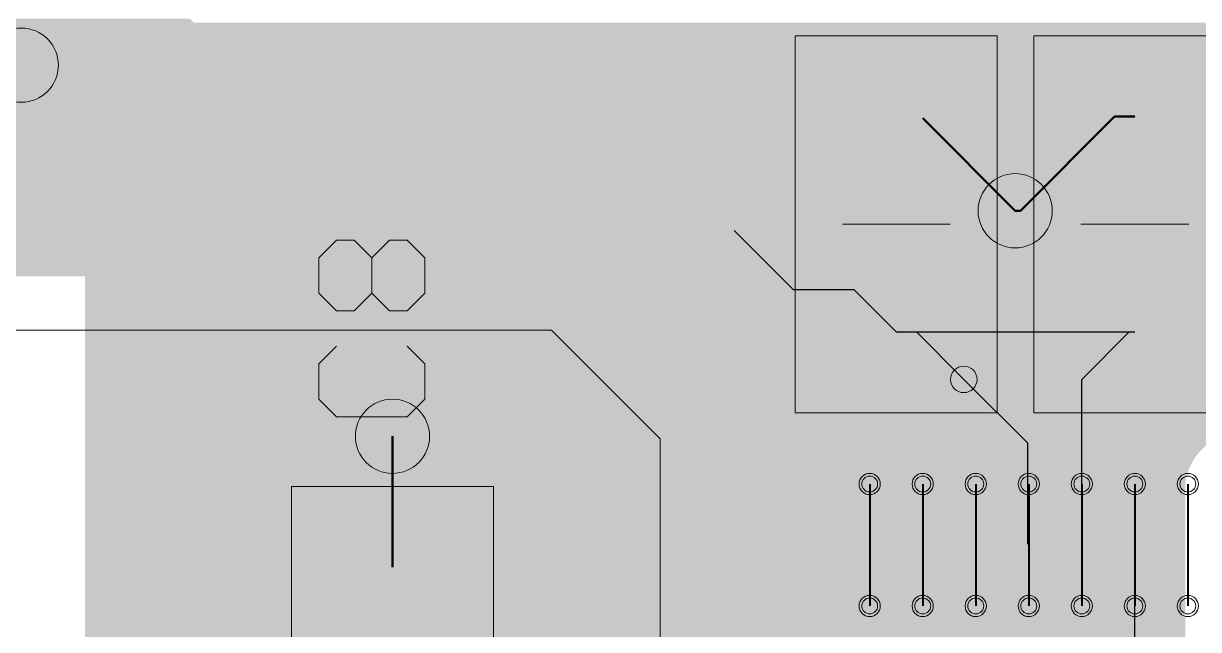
# Model space of a CAD drawing. Header units: millimetres. Extents: x 0 to 594, y 0 to 420.
# Drawn here: x 121.88 to 132.96, y 265.19 to 270.91 of the extents above; entities that cross this region are included whole.
import ezdxf

# ---------------------------------------------------------------- set-up
doc = ezdxf.new("R2010")
doc.units = ezdxf.units.MM
for name, pattern in [('K5LT32768', [0]), ('K5LT32773', [0]), ('K5LT32774', [0]), ('K5LT32775', [0]), ('K5LT32783', [0]), ('K5LT32784', [0]), ('K5LT32785', [0]), ('K5LT32792', [0]), ('K5LT32799', [0]), ('K5LT32800', [0])]:
    doc.linetypes.add(name, pattern=pattern)

# ---------------------------------------------------------------- blocks, each defined once
blk = doc.blocks.new('U175')
at = {"color": 7, "linetype": 'K5LT32768', "lineweight": 18}
blk.add_circle((121.862, 270.515), 0.35, dxfattribs=at)
blk = doc.blocks.new('U176')
at = {"color": 7, "linetype": 'K5LT32768', "lineweight": 18}
blk.add_circle((131.234, 269.142), 0.35, dxfattribs=at)
blk = doc.blocks.new('U178')
at = {"color": 7, "linetype": 'K5LT32768', "lineweight": 18}
blk.add_circle((125.362, 267.015), 0.35, dxfattribs=at)
blk = doc.blocks.new('U440')
at = {"color": 3, "linetype": 'K5LT32773', "lineweight": 18, "true_color": 0x00ff00}
blk.add_circle((130.749, 267.552), 0.125, dxfattribs=at)
blk = doc.blocks.new('U596')
at = {"true_color": 0x00ff00}
blk.add_hatch(color=3, dxfattribs=at).paths.add_polyline_path([(126.124, 266.352), (126.124, 265.209), (124.6, 265.209), (124.6, 266.352)])
blk = doc.blocks.new('U603')
at = {"true_color": 0x00ff00}
blk.add_hatch(color=3, dxfattribs=at).paths.add_polyline_path([(130.874, 270.602), (130.874, 269.459), (129.35, 269.459), (129.35, 270.602)])
blk = doc.blocks.new('U604')
at = {"true_color": 0x00ff00}
blk.add_hatch(color=3, dxfattribs=at).paths.add_polyline_path([(130.874, 268.57), (130.874, 267.427), (129.35, 267.427), (129.35, 268.57)])
blk = doc.blocks.new('U605')
at = {"true_color": 0x00ff00}
blk.add_hatch(color=3, dxfattribs=at).paths.add_polyline_path([(133.124, 270.602), (133.124, 269.459), (131.6, 269.459), (131.6, 270.602)])
blk = doc.blocks.new('U606')
at = {"true_color": 0x00ff00}
blk.add_hatch(color=3, dxfattribs=at).paths.add_polyline_path([(133.124, 268.57), (133.124, 267.427), (131.6, 267.427), (131.6, 268.57)])
blk = doc.blocks.new('U633')
at = {"color": 3, "linetype": 'K5LT32774', "lineweight": 18, "true_color": 0x00ff00}
for points in [[(132.787, 266.565, 1), (132.937, 266.565, 1)], [(132.787, 265.415, 1), (132.937, 265.415, 1)]]:
    blk.add_lwpolyline(points, format="xyb", close=True, dxfattribs=at)
at = {"color": 3, "linetype": 'K5LT32783', "lineweight": 30, "true_color": 0x00ff00}
blk.add_lwpolyline([(132.862, 266.565), (132.862, 265.415)], dxfattribs=at)
blk = doc.blocks.new('U634')
at = {"color": 3, "linetype": 'K5LT32774', "lineweight": 18, "true_color": 0x00ff00}
for points in [[(132.287, 266.565, 1), (132.437, 266.565, 1)], [(132.287, 265.415, 1), (132.437, 265.415, 1)]]:
    blk.add_lwpolyline(points, format="xyb", close=True, dxfattribs=at)
at = {"color": 3, "linetype": 'K5LT32783', "lineweight": 30, "true_color": 0x00ff00}
blk.add_lwpolyline([(132.362, 266.565), (132.362, 265.415)], dxfattribs=at)
blk = doc.blocks.new('U635')
at = {"color": 3, "linetype": 'K5LT32774', "lineweight": 18, "true_color": 0x00ff00}
for points in [[(131.787, 266.565, 1), (131.937, 266.565, 1)], [(131.787, 265.415, 1), (131.937, 265.415, 1)]]:
    blk.add_lwpolyline(points, format="xyb", close=True, dxfattribs=at)
at = {"color": 3, "linetype": 'K5LT32783', "lineweight": 30, "true_color": 0x00ff00}
blk.add_lwpolyline([(131.862, 266.565), (131.862, 265.415)], dxfattribs=at)
blk = doc.blocks.new('U636')
at = {"color": 3, "linetype": 'K5LT32774', "lineweight": 18, "true_color": 0x00ff00}
for points in [[(131.287, 266.565, 1), (131.437, 266.565, 1)], [(131.287, 265.415, 1), (131.437, 265.415, 1)]]:
    blk.add_lwpolyline(points, format="xyb", close=True, dxfattribs=at)
at = {"color": 3, "linetype": 'K5LT32783', "lineweight": 30, "true_color": 0x00ff00}
blk.add_lwpolyline([(131.362, 266.565), (131.362, 265.415)], dxfattribs=at)
blk = doc.blocks.new('U637')
at = {"color": 3, "linetype": 'K5LT32774', "lineweight": 18, "true_color": 0x00ff00}
for points in [[(130.787, 266.565, 1), (130.937, 266.565, 1)], [(130.787, 265.415, 1), (130.937, 265.415, 1)]]:
    blk.add_lwpolyline(points, format="xyb", close=True, dxfattribs=at)
at = {"color": 3, "linetype": 'K5LT32783', "lineweight": 30, "true_color": 0x00ff00}
blk.add_lwpolyline([(130.862, 266.565), (130.862, 265.415)], dxfattribs=at)
blk = doc.blocks.new('U638')
at = {"color": 3, "linetype": 'K5LT32774', "lineweight": 18, "true_color": 0x00ff00}
for points in [[(130.287, 266.565, 1), (130.437, 266.565, 1)], [(130.287, 265.415, 1), (130.437, 265.415, 1)]]:
    blk.add_lwpolyline(points, format="xyb", close=True, dxfattribs=at)
at = {"color": 3, "linetype": 'K5LT32783', "lineweight": 30, "true_color": 0x00ff00}
blk.add_lwpolyline([(130.362, 266.565), (130.362, 265.415)], dxfattribs=at)
blk = doc.blocks.new('U639')
at = {"color": 3, "linetype": 'K5LT32774', "lineweight": 18, "true_color": 0x00ff00}
for points in [[(129.787, 266.565, 1), (129.937, 266.565, 1)], [(129.787, 265.415, 1), (129.937, 265.415, 1)]]:
    blk.add_lwpolyline(points, format="xyb", close=True, dxfattribs=at)
at = {"color": 3, "linetype": 'K5LT32783', "lineweight": 30, "true_color": 0x00ff00}
blk.add_lwpolyline([(129.862, 266.565), (129.862, 265.415)], dxfattribs=at)
blk = doc.blocks.new('U814')
at = {"color": 3, "linetype": 'K5LT32773', "lineweight": 18, "true_color": 0x00ff00}
blk.add_circle((121.862, 270.515), 0.35, dxfattribs=at)
blk = doc.blocks.new('U815')
at = {"color": 3, "linetype": 'K5LT32773', "lineweight": 18, "true_color": 0x00ff00}
blk.add_circle((131.234, 269.142), 0.35, dxfattribs=at)
blk = doc.blocks.new('U817')
at = {"color": 3, "linetype": 'K5LT32773', "lineweight": 18, "true_color": 0x00ff00}
blk.add_circle((125.362, 267.015), 0.35, dxfattribs=at)
blk = doc.blocks.new('U1120')
at = {"true_color": 0xff0000}
blk.add_hatch(color=1, dxfattribs=at).paths.add_polyline_path([(126.159, 266.387), (126.159, 265.174), (124.565, 265.174), (124.565, 266.387)])
blk = doc.blocks.new('U1127')
at = {"true_color": 0xff0000}
blk.add_hatch(color=1, dxfattribs=at).paths.add_polyline_path([(130.909, 270.637), (130.909, 269.424), (129.315, 269.424), (129.315, 270.637)])
blk = doc.blocks.new('U1128')
at = {"true_color": 0xff0000}
blk.add_hatch(color=1, dxfattribs=at).paths.add_polyline_path([(130.909, 268.605), (130.909, 267.392), (129.315, 267.392), (129.315, 268.605)])
blk = doc.blocks.new('U1129')
at = {"true_color": 0xff0000}
blk.add_hatch(color=1, dxfattribs=at).paths.add_polyline_path([(133.159, 270.637), (133.159, 269.424), (131.565, 269.424), (131.565, 270.637)])
blk = doc.blocks.new('U1130')
at = {"true_color": 0xff0000}
blk.add_hatch(color=1, dxfattribs=at).paths.add_polyline_path([(133.159, 268.605), (133.159, 267.392), (131.565, 267.392), (131.565, 268.605)])
blk = doc.blocks.new('U1157')
at = {"color": 1, "linetype": 'K5LT32800', "lineweight": 20, "true_color": 0xff0000}
for points in [[(132.762, 266.565, 1), (132.962, 266.565, 1)], [(132.762, 265.415, 1), (132.962, 265.415, 1)]]:
    blk.add_lwpolyline(points, format="xyb", close=True, dxfattribs=at)
at = {"color": 1, "linetype": 'K5LT32799', "lineweight": 40, "true_color": 0xff0000}
blk.add_lwpolyline([(132.862, 266.565), (132.862, 265.415)], dxfattribs=at)
blk = doc.blocks.new('U1158')
at = {"color": 1, "linetype": 'K5LT32800', "lineweight": 20, "true_color": 0xff0000}
for points in [[(132.262, 266.565, 1), (132.462, 266.565, 1)], [(132.262, 265.415, 1), (132.462, 265.415, 1)]]:
    blk.add_lwpolyline(points, format="xyb", close=True, dxfattribs=at)
at = {"color": 1, "linetype": 'K5LT32799', "lineweight": 40, "true_color": 0xff0000}
blk.add_lwpolyline([(132.362, 266.565), (132.362, 265.415)], dxfattribs=at)
blk = doc.blocks.new('U1159')
at = {"color": 1, "linetype": 'K5LT32800', "lineweight": 20, "true_color": 0xff0000}
for points in [[(131.762, 266.565, 1), (131.962, 266.565, 1)], [(131.762, 265.415, 1), (131.962, 265.415, 1)]]:
    blk.add_lwpolyline(points, format="xyb", close=True, dxfattribs=at)
at = {"color": 1, "linetype": 'K5LT32799', "lineweight": 40, "true_color": 0xff0000}
blk.add_lwpolyline([(131.862, 266.565), (131.862, 265.415)], dxfattribs=at)
blk = doc.blocks.new('U1160')
at = {"color": 1, "linetype": 'K5LT32800', "lineweight": 20, "true_color": 0xff0000}
for points in [[(131.262, 266.565, 1), (131.462, 266.565, 1)], [(131.262, 265.415, 1), (131.462, 265.415, 1)]]:
    blk.add_lwpolyline(points, format="xyb", close=True, dxfattribs=at)
at = {"color": 1, "linetype": 'K5LT32799', "lineweight": 40, "true_color": 0xff0000}
blk.add_lwpolyline([(131.362, 266.565), (131.362, 265.415)], dxfattribs=at)
blk = doc.blocks.new('U1161')
at = {"color": 1, "linetype": 'K5LT32800', "lineweight": 20, "true_color": 0xff0000}
for points in [[(130.762, 266.565, 1), (130.962, 266.565, 1)], [(130.762, 265.415, 1), (130.962, 265.415, 1)]]:
    blk.add_lwpolyline(points, format="xyb", close=True, dxfattribs=at)
at = {"color": 1, "linetype": 'K5LT32799', "lineweight": 40, "true_color": 0xff0000}
blk.add_lwpolyline([(130.862, 266.565), (130.862, 265.415)], dxfattribs=at)
blk = doc.blocks.new('U1162')
at = {"color": 1, "linetype": 'K5LT32800', "lineweight": 20, "true_color": 0xff0000}
for points in [[(130.262, 266.565, 1), (130.462, 266.565, 1)], [(130.262, 265.415, 1), (130.462, 265.415, 1)]]:
    blk.add_lwpolyline(points, format="xyb", close=True, dxfattribs=at)
at = {"color": 1, "linetype": 'K5LT32799', "lineweight": 40, "true_color": 0xff0000}
blk.add_lwpolyline([(130.362, 266.565), (130.362, 265.415)], dxfattribs=at)
blk = doc.blocks.new('U1163')
at = {"color": 1, "linetype": 'K5LT32800', "lineweight": 20, "true_color": 0xff0000}
for points in [[(129.762, 266.565, 1), (129.962, 266.565, 1)], [(129.762, 265.415, 1), (129.962, 265.415, 1)]]:
    blk.add_lwpolyline(points, format="xyb", close=True, dxfattribs=at)
at = {"color": 1, "linetype": 'K5LT32799', "lineweight": 40, "true_color": 0xff0000}
blk.add_lwpolyline([(129.862, 266.565), (129.862, 265.415)], dxfattribs=at)

msp = doc.modelspace()

# ---------------------------------------------------------------- hatches: boundary and pattern name
at = {"true_color": 0x00ff00}
for points in [[(114.795, 270.794), (114.939, 270.904), (123.501, 270.904), (123.667, 270.794)], [(114.939, 270.904), (115.003, 270.953), (123.452, 270.953), (123.501, 270.904)], [(114.745, 270.755), (114.795, 270.794), (123.667, 270.794), (123.862, 270.755)], [(114.438, 270.627), (114.742, 270.753), (128.949, 270.753), (128.942, 270.627)], [(114.742, 270.753), (114.745, 270.755), (128.949, 270.755), (128.949, 270.753)], [(114.745, 270.755), (114.745, 270.755), (123.862, 270.755), (128.949, 270.755)], [(113.589, 270.566), (113.608, 270.584), (128.939, 270.584), (128.938, 270.566)], [(114.112, 270.584), (114.438, 270.627), (128.942, 270.627), (128.939, 270.584)], [(114.438, 270.523), (114.112, 270.566), (128.938, 270.566), (128.936, 270.523)], [(114.625, 270.445), (114.438, 270.523), (128.936, 270.523), (128.931, 270.445)], [(114.742, 270.397), (114.625, 270.445), (128.931, 270.445), (128.931, 270.397)], [(115.003, 270.196), (114.742, 270.397), (128.931, 270.397), (128.931, 270.196)], [(115.204, 269.935), (115.003, 270.196), (128.931, 270.196), (128.931, 269.935)], [(115.329, 269.631), (115.204, 269.935), (128.931, 269.935), (128.931, 269.631)], [(115.372, 269.305), (115.329, 269.631), (128.931, 269.631), (128.931, 269.305)], [(115.329, 268.979), (115.372, 269.305), (128.931, 269.305), (128.931, 268.979)], [(115.28, 268.858), (115.329, 268.979), (128.931, 268.979), (128.931, 268.858)], [(115.613, 268.525), (115.28, 268.858), (128.931, 268.858), (128.931, 268.525)], [(126.911, 268.515), (126.862, 268.525), (128.931, 268.525), (128.931, 268.515)], [(126.928, 268.512), (126.911, 268.515), (129.05, 268.515), (129.05, 268.512)], [(126.911, 268.515), (126.911, 268.515), (128.931, 268.515), (129.05, 268.515)], [(126.928, 268.512), (126.928, 268.512), (129.05, 268.512)]]:
    msp.add_hatch(color=3, dxfattribs=at).paths.add_polyline_path(points)
for points in [[(122.507, 270.897), (122.495, 270.917), (137.021, 270.917), (137.001, 270.897)], [(122.519, 270.876), (122.507, 270.897), (137.001, 270.897), (136.98, 270.876)], [(122.53, 270.855), (122.519, 270.876), (136.98, 270.876), (136.96, 270.855)], [(122.54, 270.834), (122.53, 270.855), (136.96, 270.855), (136.938, 270.834)], [(122.55, 270.813), (122.54, 270.834), (136.938, 270.834), (136.917, 270.813)], [(122.559, 270.791), (122.55, 270.813), (136.917, 270.813), (136.895, 270.791)], [(122.567, 270.769), (122.559, 270.791), (136.895, 270.791), (136.873, 270.769)], [(122.575, 270.747), (122.567, 270.769), (136.873, 270.769), (136.851, 270.747)], [(122.582, 270.724), (122.575, 270.747), (136.851, 270.747), (136.828, 270.724)], [(122.588, 270.701), (122.582, 270.724), (136.828, 270.724), (136.806, 270.701)], [(122.594, 270.679), (122.588, 270.701), (136.806, 270.701), (136.783, 270.679)], [(122.598, 270.656), (122.594, 270.679), (136.783, 270.679), (136.76, 270.656)], [(122.603, 270.632), (122.598, 270.656), (136.76, 270.656), (136.736, 270.632)], [(122.606, 270.609), (122.603, 270.632), (136.736, 270.632), (136.713, 270.609)], [(122.608, 270.586), (122.606, 270.609), (136.713, 270.609), (136.69, 270.586)], [(122.61, 270.562), (122.608, 270.586), (136.69, 270.586), (136.666, 270.562)], [(122.611, 270.539), (122.61, 270.562), (136.666, 270.562), (136.643, 270.539)], [(122.608, 270.444), (122.61, 270.468), (136.572, 270.468), (136.548, 270.444)], [(122.61, 270.468), (122.611, 270.491), (136.595, 270.491), (136.572, 270.468)], [(122.612, 270.515), (122.611, 270.539), (136.643, 270.539), (136.619, 270.515)], [(122.611, 270.491), (122.612, 270.515), (136.619, 270.515), (136.595, 270.491)], [(122.588, 270.328), (122.594, 270.351), (136.455, 270.351), (136.433, 270.328)], [(122.594, 270.351), (122.598, 270.374), (136.478, 270.374), (136.455, 270.351)], [(122.598, 270.374), (122.603, 270.398), (136.502, 270.398), (136.478, 270.374)], [(122.603, 270.398), (122.606, 270.421), (136.525, 270.421), (136.502, 270.398)], [(122.606, 270.421), (122.608, 270.444), (136.548, 270.444), (136.525, 270.421)], [(122.55, 270.217), (122.559, 270.239), (136.343, 270.239), (136.321, 270.217)], [(122.559, 270.239), (122.567, 270.261), (136.365, 270.261), (136.343, 270.239)], [(122.567, 270.261), (122.575, 270.283), (136.387, 270.283), (136.365, 270.261)], [(122.575, 270.283), (122.582, 270.306), (136.41, 270.306), (136.387, 270.283)], [(122.582, 270.306), (122.588, 270.328), (136.433, 270.328), (136.41, 270.306)], [(122.482, 270.093), (122.495, 270.113), (136.217, 270.113), (136.197, 270.093)], [(122.495, 270.113), (122.507, 270.133), (136.237, 270.133), (136.217, 270.113)], [(122.507, 270.133), (122.519, 270.154), (136.258, 270.154), (136.237, 270.133)], [(122.519, 270.154), (122.53, 270.174), (136.279, 270.174), (136.258, 270.154)], [(122.53, 270.174), (122.54, 270.196), (136.3, 270.196), (136.279, 270.174)], [(122.54, 270.196), (122.55, 270.217), (136.321, 270.217), (136.3, 270.196)], [(122.462, 270.065), (122.468, 270.074), (136.178, 270.074), (136.169, 270.065)], [(122.462, 266.886), (122.462, 270.065), (136.169, 270.065), (132.99, 266.886)], [(122.468, 270.074), (122.482, 270.093), (136.197, 270.093), (136.178, 270.074)], [(122.462, 266.872), (122.462, 266.886), (132.99, 266.886), (132.977, 266.872)], [(122.462, 266.857), (122.462, 266.872), (132.977, 266.872), (132.964, 266.857)], [(122.462, 266.842), (122.462, 266.857), (132.964, 266.857), (132.951, 266.842)], [(122.462, 266.827), (122.462, 266.842), (132.951, 266.842), (132.939, 266.827)], [(122.462, 266.811), (122.462, 266.827), (132.939, 266.827), (132.928, 266.811)], [(122.462, 266.794), (122.462, 266.811), (132.928, 266.811), (132.917, 266.794)], [(122.462, 266.777), (122.462, 266.794), (132.917, 266.794), (132.907, 266.777)], [(122.462, 266.76), (122.462, 266.777), (132.907, 266.777), (132.897, 266.76)], [(122.462, 266.743), (122.462, 266.76), (132.897, 266.76), (132.889, 266.743)], [(122.462, 266.725), (122.462, 266.743), (132.889, 266.743), (132.88, 266.725)], [(122.462, 266.707), (122.462, 266.725), (132.88, 266.725), (132.873, 266.707)], [(122.462, 266.688), (122.462, 266.707), (132.873, 266.707), (132.866, 266.688)], [(122.462, 266.67), (122.462, 266.688), (132.866, 266.688), (132.86, 266.67)], [(122.462, 266.651), (122.462, 266.67), (132.86, 266.67), (132.854, 266.651)], [(122.462, 266.632), (122.462, 266.651), (132.854, 266.651), (132.85, 266.632)], [(122.462, 266.613), (122.462, 266.632), (132.85, 266.632), (132.846, 266.613)], [(122.462, 266.593), (122.462, 266.613), (132.846, 266.613), (132.842, 266.593)], [(122.462, 266.574), (122.462, 266.593), (132.842, 266.593), (132.84, 266.574)], [(122.462, 266.554), (122.462, 266.574), (132.84, 266.574), (132.838, 266.554)], [(122.462, 266.535), (122.462, 266.554), (132.838, 266.554), (132.837, 266.535)], [(122.462, 266.515), (122.462, 266.535), (132.837, 266.535), (132.837, 266.515)], [(122.462, 263.732), (122.462, 266.515), (132.837, 266.515), (132.837, 263.732)]]:
    msp.add_hatch(color=7).paths.add_polyline_path(points)

# ---------------------------------------------------------------- linework, layer by layer
at = {"color": 5, "linetype": 'K5LT32775', "lineweight": 18, "true_color": 0x0000ff}
for points in [[(129.159, 267.237), (129.159, 270.793)], [(129.159, 270.793), (131.064, 270.793)], [(131.064, 267.237), (131.064, 270.793)], [(131.409, 267.237), (131.409, 270.793)], [(131.409, 270.793), (133.314, 270.793)], [(129.604, 269.015), (130.62, 269.015)], [(131.854, 269.015), (132.87, 269.015)], [(125.167, 268.364), (125.167, 268.698)], [(124.834, 267.865), (124.667, 267.698), (124.667, 267.365), (124.834, 267.198), (125.5, 267.198), (125.667, 267.365), (125.667, 267.698), (125.5, 267.865)], [(129.159, 267.237), (131.064, 267.237)], [(131.409, 267.237), (133.314, 267.237)], [(124.409, 266.543), (126.314, 266.543)], [(124.409, 262.987), (124.409, 266.543)], [(126.314, 262.987), (126.314, 266.543)]]:
    msp.add_lwpolyline(points, dxfattribs=at)
at = {"color": 3, "linetype": 'K5LT32792', "lineweight": 50, "true_color": 0x00ff00}
for points in [[(130.362, 270.015), (131.234, 269.142)], [(131.283, 269.142), (132.171, 270.031)], [(132.171, 270.031), (132.362, 270.031)], [(131.234, 269.142), (131.283, 269.142)], [(125.362, 265.781), (125.362, 267.015)]]:
    msp.add_lwpolyline(points, dxfattribs=at)
at = {"color": 3, "linetype": 'K5LT32783', "lineweight": 30, "true_color": 0x00ff00}
for points in [[(128.584, 268.955), (129.141, 268.398)], [(129.141, 268.398), (129.713, 268.398), (130.112, 267.999)]]:
    msp.add_lwpolyline(points, dxfattribs=at)
at = {"color": 5, "linetype": 'K5LT32775', "lineweight": 18, "true_color": 0x0000ff}
msp.add_lwpolyline([(124.834, 268.198), (124.667, 268.364), (124.667, 268.698), (124.834, 268.864), (125, 268.864), (125.167, 268.698), (125.333, 268.864), (125.5, 268.864), (125.667, 268.698), (125.667, 268.364), (125.5, 268.198), (125.333, 268.198), (125.167, 268.364), (125, 268.198)], close=True, dxfattribs=at)
at = {"color": 3, "linetype": 'K5LT32785', "lineweight": 20, "true_color": 0x00ff00}
for points in [[(115.402, 268.015), (126.862, 268.015)], [(126.862, 268.015), (127.887, 266.99)], [(127.887, 264.015), (127.887, 266.99)]]:
    msp.add_lwpolyline(points, dxfattribs=at)
at = {"color": 3, "linetype": 'K5LT32784', "lineweight": 25, "true_color": 0x00ff00}
for points in [[(130.112, 267.999), (130.302, 267.999)], [(130.302, 267.999), (132.308, 267.999)], [(130.302, 267.999), (130.749, 267.552)], [(131.862, 267.552), (132.308, 267.999)], [(132.308, 267.999), (132.362, 267.999)], [(130.749, 267.552), (131.352, 266.949)], [(131.862, 265.99), (131.862, 267.552)], [(131.352, 266), (131.352, 266.949)], [(131.352, 266), (131.362, 265.99)], [(132.362, 264.515), (132.362, 265.99)]]:
    msp.add_lwpolyline(points, dxfattribs=at)

# ---------------------------------------------------------------- block references
for name in ['U175', 'U814', 'U1127', 'U603', 'U1129', 'U605', 'U176', 'U815', 'U1128', 'U604', 'U1130', 'U606', 'U440', 'U178', 'U817', 'U1163', 'U639', 'U1162', 'U638', 'U1161', 'U637', 'U1160', 'U636', 'U1159', 'U635', 'U1158', 'U634', 'U1157', 'U633', 'U1120', 'U596']:
    msp.add_blockref(name, (0, 0))

doc.saveas('drawing.dxf')
